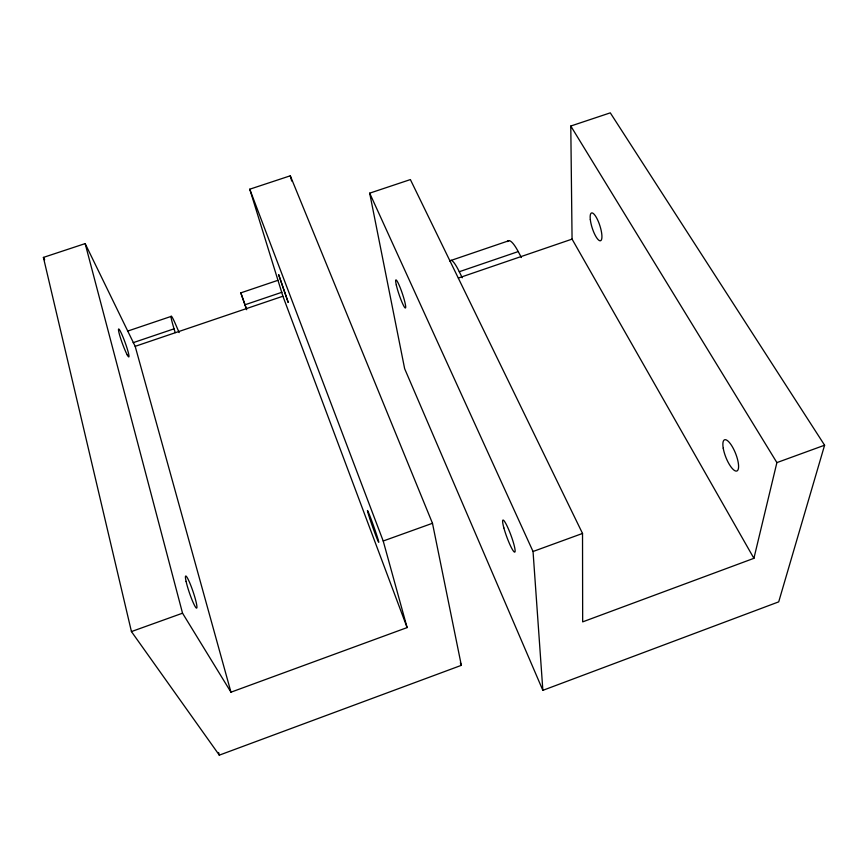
<?xml version="1.0" encoding="UTF-8"?>
<svg xmlns="http://www.w3.org/2000/svg" width="868" height="868" viewBox="0 0 868 868"><rect width="100%" height="100%" fill="white"/><g stroke="black" fill="none" stroke-linecap="round" stroke-linejoin="round"><path stroke-width="1.3" d="M753.912 558.319L776.893 462.601L570.786 126.034L610.291 112.851L824.6 445.208L778.705 601.86L542.858 690.342L404.651 368.716L369.681 193.163L410.38 179.578L582.526 533.451L582.667 621.879L753.912 558.319L572.066 239.123L570.786 126.034M219.322 755.149L461.342 665.344L432.481 523.285L290.292 175.803L249.756 189.202L282.903 296.227L407.114 627.586L230.964 692.187L182.54 613.199L85.162 243.604L43.4 257.416L131.437 631.578L219.322 755.149L218.627 752.534M542.858 690.342L533.039 551.495L582.526 533.451M776.893 462.601L824.6 445.208M131.437 631.578L182.54 613.199M407.114 627.586L383.211 541.003L432.481 523.285M458.391 278.031L572.066 239.123M451.23 260.357L509.136 240.631M449.906 261.192A36.434 5.837 71.3 0 1 459.281 271.717L518.218 251.579L521.386 257.536M133.13 342.686L174.056 328.82A36.597 2.083 70.3 0 1 175.586 324.306L179.166 332.585M244.96 304.787L281.959 292.256M85.162 243.604L135.18 346.332L282.903 296.227M127.683 331.088L171.159 316.397M246.686 309.724L240.805 292.863L277.814 280.353M43.4 257.416L44.669 259.792M459.281 271.717L462.253 277.782M369.681 193.163L533.039 551.495M460.344 662.827L461.342 665.344M249.756 189.202L383.211 541.003M240.805 292.863L246.447 308.878M174.056 328.82L175.206 332.596M135.18 346.332L230.964 692.187M290.292 175.803L291.702 181.021M507.389 241.597A36.272 7.519 71.5 0 1 518.218 251.579M278.671 274.7L288.198 302.4L278.671 274.7M127.195 354.828L126.044 352.506A14.854 1.454 70 0 1 119.317 333.996A14.854 1.454 70 0 1 120.359 331.25L121.509 333.605A14.854 1.454 70 0 1 128.149 351.92A14.854 1.454 70 0 1 127.195 354.828M396.296 284.975L395.808 282.501A14.81 1.703 71.3 0 1 398.857 284.52A14.81 1.703 71.3 0 1 405.106 303.127L405.573 305.579A14.81 1.703 71.3 0 1 402.492 303.377A14.81 1.703 71.3 0 1 396.296 284.975M723.239 448.235A16.774 5.23 68.4 0 0 736.552 471.085A16.774 5.23 68.4 0 0 732.408 446.846A16.774 5.23 68.4 0 0 723.239 448.235M590.316 219.593A14.604 4.004 72.1 0 0 600.07 240.794A14.604 4.004 72.1 0 0 597.737 220.147A14.604 4.004 72.1 0 0 590.316 219.593M503.863 527.896A17.045 2.235 69.8 0 0 514.637 552.135A17.045 2.235 69.8 0 0 508.149 528.33A17.045 2.235 69.8 0 0 503.863 527.896M186.088 581.408A16.959 1.92 71.2 0 0 196.059 607.806A16.959 1.92 71.2 0 0 191.394 586.974A16.959 1.92 71.2 0 0 186.088 581.408M369.779 518.565A16.742 0.597 70.5 0 0 378.73 542.337A16.742 0.597 70.5 0 0 370.961 518.771A16.742 0.597 70.5 0 0 369.779 518.565"/></g></svg>
